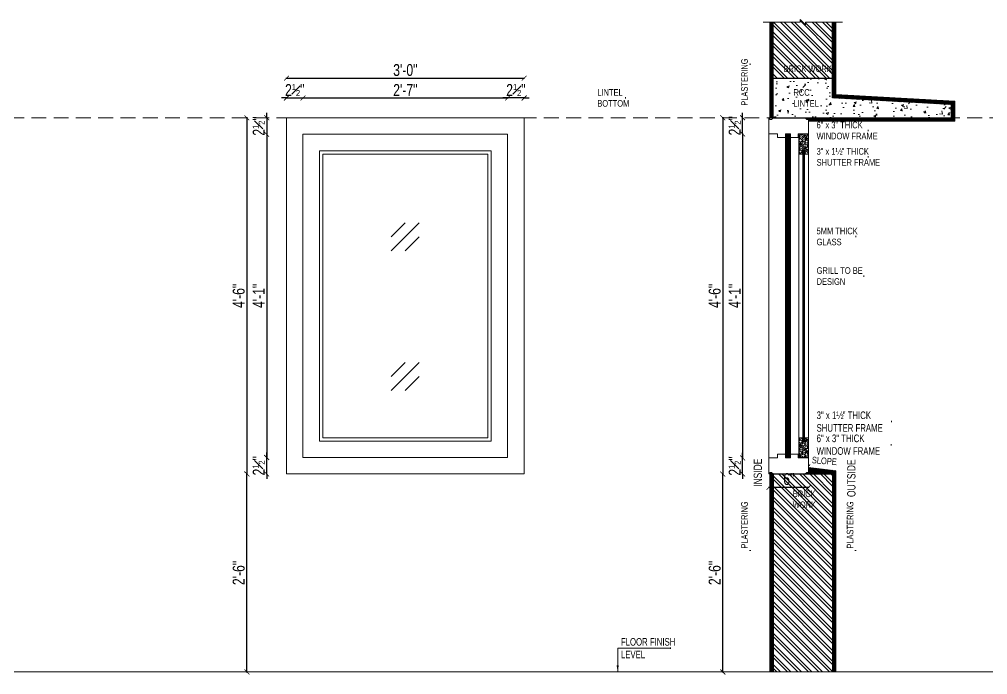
# Model space of a CAD drawing. Header units: inches. Extents: x 3365147 to 3374664, y 1380917 to 1384908.
# Drawn here: x 3372552.5 to 3372699.2, y 1381195.9 to 1381295.2 of the extents above; entities that cross this region are included whole.
import ezdxf

# ---------------------------------------------------------------- set-up
doc = ezdxf.new("R2010")
doc.units = ezdxf.units.IN
doc.header["$LTSCALE"] = 18
doc.header["$MEASUREMENT"] = 0
doc.header["$PDSIZE"] = -1
doc.linetypes.add('CONTINOUS', pattern=[0])
doc.linetypes.add('HIDDEN2', pattern=[0.1875, 0.125, -0.0625])
for name, color, linetype, lineweight in [('CONCRETE-00_BC', 46, 'Continuous', 25), ('CONCRETE-HATCH_BC', 43, 'Continuous', 5), ('DIM-03_BC', 1, 'Continuous', 9), ('FLOOR FINISHED LEVEL_BC', 1, 'Continuous', 20), ('GLASS-00_BC', 140, 'Continuous', 18), ('GLASS-HATCH_BC', 141, 'Continuous', 5), ('GRILL-00_BC', 150, 'CONTINOUS', 18), ('GRILL-HATCH_BC', 252, 'CONTINOUS', 5), ('LINTEL-00_BC', 41, 'HIDDEN2', 13), ('PLASTERING BAND HATCH_BC', 252, 'Continuous', 5), ('PLASTERING BAND-00_BC', 1, 'Continuous', 15), ('TEXT ARROW_BC', 4, 'Continuous', 13), ('TEXT-HEADING_BC', 2, 'Continuous', 25), ('TEXT_BC', 3, 'CONTINOUS', 18), ('WALL-00_BC', 7, 'Continuous', 30), ('WALL-9 inch BRICK HATCH_BC', 22, 'Continuous', 0), ('WALL-ZIGZAG LINE_BC', 3, 'Continuous', 13), ('WINDOWS-00_BC', 30, 'Continuous', 18), ('WINDOWS-SHUTTER_BC', 40, 'Continuous', 9), ('WINDOWS-THIN_BC', 252, 'Continuous', 5)]:
    doc.layers.add(name, color=color, linetype=linetype, lineweight=lineweight)
doc.styles.add('BC-TEXT_GENERAL', font='swisscl.ttf')
doc.styles.add('BC-WALL_DIM', font='swisscl.ttf')
doc.styles.add('BC_ROOM _DIM', font='swisscl.ttf')
doc.dimstyles.new('BC-RD2', dxfattribs={"dimscale": 0.8, "dimtxt": 6, "dimasz": 2.5, "dimexe": 4.5, "dimexo": 0, "dimgap": 1, "dimtad": 1, "dimdec": 4, "dimzin": 3, "dimdsep": 46, "dimlunit": 4, "dimtxsty": 'BC_ROOM _DIM', "dimblk": 'ARCHTICK', "dimcen": 0.0625, "dimdle": 0.25, "dimse1": 1, "dimse2": 1, "dimclrd": 8, "dimclre": 4, "dimclrt": 256, "dimadec": 0, "dimazin": 0, "dimtfac": 0.5, "dimtdec": 4, "dimtix": 1, "dimtofl": 0, "dimtmove": 2, "dimatfit": 2, "dimfxl": 0, "dimfrac": 1, "dimtolj": 1, "dimtzin": 1, "dimarcsym": 0})
doc.dimstyles.new('WALL DIM-02_BC', dxfattribs={"dimtxt": 4, "dimasz": 2, "dimexe": 4.5, "dimexo": 0, "dimgap": 1, "dimtad": 1, "dimdec": 1, "dimzin": 0, "dimdsep": 46, "dimlunit": 4, "dimtxsty": 'BC-WALL_DIM', "dimblk": 'ARCHTICK', "dimcen": 0.0625, "dimdle": 0.25, "dimse1": 1, "dimse2": 1, "dimclrd": 7, "dimclre": 4, "dimclrt": 256, "dimadec": 0, "dimazin": 0, "dimtfac": 0.5, "dimtdec": 1, "dimtix": 1, "dimtofl": 0, "dimtmove": 2, "dimatfit": 2, "dimfxl": 0, "dimfrac": 1, "dimtolj": 1, "dimtzin": 1, "dimlwd": -1, "dimarcsym": 0})
pattern_1 = [(45, (0, 0), (-0.0883883476483, 0.0883883476483), [])]

# ---------------------------------------------------------------- blocks, each defined once
blk = doc.blocks.new('ARCHTICK')
at = {"color": 0, "const_width": 0.15}
blk.add_lwpolyline([(-0.5, -0.5), (0.5, 0.5)], dxfattribs=at)
blk = doc.blocks.new('*D1732')
at = {"layer": 'Defpoints', "color": 0, "transparency": 16777216}
for p in [(3372595.49, 1381283.3), (3372592.99, 1381280.3), (3372595.49, 1381277.8)]:
    blk.add_point(p, dxfattribs=at)
at = {"layer": 'DIM-03_BC', "color": 254, "lineweight": -2, "transparency": 16777216}
for p, q in [((3372592.99, 1381283.3), (3372592.24, 1381283.3)), ((3372592.99, 1381283.3), (3372595.49, 1381283.3)), ((3372595.49, 1381283.3), (3372596.24, 1381283.3))]:
    blk.add_line(p, q, dxfattribs=at)
at = {"layer": 'DIM-03_BC', "color": 254, "lineweight": -2, "transparency": 16777216, "xscale": 0.75, "yscale": 0.75, "zscale": 0.75}
blk.add_blockref('ARCHTICK', (3372592.99, 1381283.3), dxfattribs=at)
at = {"layer": 'DIM-03_BC', "color": 254, "lineweight": -2, "transparency": 16777216, "xscale": 0.75, "yscale": 0.75, "zscale": 0.75, "rotation": 180}
blk.add_blockref('ARCHTICK', (3372595.49, 1381283.3), dxfattribs=at)
at = {"layer": 'DIM-03_BC', "transparency": 16777216, "insert": (3372594.24, 1381284.51), "char_height": 1.8, "attachment_point": 5, "style": 'BC_ROOM _DIM'}
blk.add_mtext('\\A1;2{\\H0.5x;\\S1#2;}"', dxfattribs=at)
blk = doc.blocks.new('_ArchTick')
at = {"color": 0, "linetype": 'ByBlock', "const_width": 0.15}
blk.add_lwpolyline([(-0.5, -0.5), (0.5, 0.5)], dxfattribs=at)
blk = doc.blocks.new('*D1733')
at = {"layer": 'Defpoints', "color": 0, "transparency": 16777216}
for p in [(3372628.99, 1381286.3), (3372592.99, 1381280.3), (3372628.99, 1381280.3)]:
    blk.add_point(p, dxfattribs=at)
at = {"layer": 'DIM-03_BC', "color": 254, "lineweight": -2, "transparency": 16777216}
blk.add_line((3372592.91, 1381286.3), (3372629.06, 1381286.3), dxfattribs=at)
at = {"layer": 'DIM-03_BC', "color": 254, "lineweight": -2, "transparency": 16777216, "xscale": 0.75, "yscale": 0.75, "zscale": 0.75, "rotation": 180}
blk.add_blockref('ARCHTICK', (3372592.99, 1381286.3), dxfattribs=at)
at = {"layer": 'DIM-03_BC', "color": 254, "lineweight": -2, "transparency": 16777216, "xscale": 0.75, "yscale": 0.75, "zscale": 0.75}
blk.add_blockref('ARCHTICK', (3372628.99, 1381286.3), dxfattribs=at)
at = {"layer": 'DIM-03_BC', "transparency": 16777216, "insert": (3372610.99, 1381287.53), "char_height": 1.8, "attachment_point": 5, "style": 'BC_ROOM _DIM'}
blk.add_mtext('\\A1;3\'-0"', dxfattribs=at)
blk = doc.blocks.new('*D1734')
at = {"layer": 'Defpoints', "color": 0, "transparency": 16777216}
for p in [(3372592.99, 1381280.3), (3372589.99, 1381277.8), (3372595.49, 1381277.8)]:
    blk.add_point(p, dxfattribs=at)
at = {"layer": 'DIM-03_BC', "color": 254, "lineweight": -2, "transparency": 16777216}
for p, q in [((3372589.99, 1381280.3), (3372589.99, 1381281.05)), ((3372589.99, 1381280.3), (3372589.99, 1381277.8)), ((3372589.99, 1381277.8), (3372589.99, 1381277.05))]:
    blk.add_line(p, q, dxfattribs=at)
at = {"layer": 'DIM-03_BC', "color": 254, "lineweight": -2, "transparency": 16777216, "xscale": 0.75, "yscale": 0.75, "zscale": 0.75}
for p, rotation in [((3372589.99, 1381280.3), 270), ((3372589.99, 1381277.8), 90)]:
    blk.add_blockref('ARCHTICK', p, dxfattribs=dict(at, rotation=rotation))
at = {"layer": 'DIM-03_BC', "transparency": 16777216, "insert": (3372588.78, 1381279.05), "char_height": 1.8, "attachment_point": 5, "rotation": 90, "style": 'BC_ROOM _DIM'}
blk.add_mtext('\\A1;2{\\H0.5x;\\S1#2;}"', dxfattribs=at)
blk = doc.blocks.new('*D1735')
at = {"layer": 'Defpoints', "color": 0, "transparency": 16777216}
for p in [(3372595.49, 1381277.8), (3372589.99, 1381228.8), (3372595.49, 1381228.8)]:
    blk.add_point(p, dxfattribs=at)
at = {"layer": 'DIM-03_BC', "color": 254, "lineweight": -2, "transparency": 16777216}
blk.add_line((3372589.99, 1381277.88), (3372589.99, 1381228.73), dxfattribs=at)
at = {"layer": 'DIM-03_BC', "color": 254, "lineweight": -2, "transparency": 16777216, "xscale": 0.75, "yscale": 0.75, "zscale": 0.75}
for p, rotation in [((3372589.99, 1381277.8), 90), ((3372589.99, 1381228.8), 270)]:
    blk.add_blockref('ARCHTICK', p, dxfattribs=dict(at, rotation=rotation))
at = {"layer": 'DIM-03_BC', "transparency": 16777216, "insert": (3372588.79, 1381253.3), "char_height": 1.8, "attachment_point": 5, "rotation": 90, "style": 'BC_ROOM _DIM'}
blk.add_mtext('\\A1;4\'-1"', dxfattribs=at)
blk = doc.blocks.new('*D1736')
at = {"layer": 'Defpoints', "color": 0, "transparency": 16777216}
for p in [(3372592.99, 1381280.3), (3372586.99, 1381226.3), (3372592.99, 1381226.3)]:
    blk.add_point(p, dxfattribs=at)
at = {"layer": 'DIM-03_BC', "color": 254, "lineweight": -2, "transparency": 16777216}
blk.add_line((3372586.99, 1381280.38), (3372586.99, 1381226.23), dxfattribs=at)
at = {"layer": 'DIM-03_BC', "color": 254, "lineweight": -2, "transparency": 16777216, "xscale": 0.75, "yscale": 0.75, "zscale": 0.75}
for p, rotation in [((3372586.99, 1381280.3), 90), ((3372586.99, 1381226.3), 270)]:
    blk.add_blockref('ARCHTICK', p, dxfattribs=dict(at, rotation=rotation))
at = {"layer": 'DIM-03_BC', "transparency": 16777216, "insert": (3372585.76, 1381253.3), "char_height": 1.8, "attachment_point": 5, "rotation": 90, "style": 'BC_ROOM _DIM'}
blk.add_mtext('\\A1;4\'-6"', dxfattribs=at)
blk = doc.blocks.new('*D1737')
at = {"layer": 'Defpoints', "color": 0, "transparency": 16777216}
for p in [(3372589.99, 1381228.8), (3372595.49, 1381228.8), (3372592.99, 1381226.3)]:
    blk.add_point(p, dxfattribs=at)
at = {"layer": 'DIM-03_BC', "color": 254, "lineweight": -2, "transparency": 16777216}
for p, q in [((3372589.99, 1381228.8), (3372589.99, 1381229.55)), ((3372589.99, 1381226.3), (3372589.99, 1381228.8)), ((3372589.99, 1381226.3), (3372589.99, 1381225.55))]:
    blk.add_line(p, q, dxfattribs=at)
at = {"layer": 'DIM-03_BC', "color": 254, "lineweight": -2, "transparency": 16777216, "xscale": 0.75, "yscale": 0.75, "zscale": 0.75}
for p, rotation in [((3372589.99, 1381228.8), 270), ((3372589.99, 1381226.3), 90)]:
    blk.add_blockref('ARCHTICK', p, dxfattribs=dict(at, rotation=rotation))
at = {"layer": 'DIM-03_BC', "transparency": 16777216, "insert": (3372588.78, 1381227.55), "char_height": 1.8, "attachment_point": 5, "rotation": 90, "style": 'BC_ROOM _DIM'}
blk.add_mtext('\\A1;2{\\H0.5x;\\S1#2;}"', dxfattribs=at)
blk = doc.blocks.new('*D1738')
at = {"layer": 'Defpoints', "color": 0, "transparency": 16777216}
for p in [(3372586.99, 1381226.3), (3372592.99, 1381226.3), (3372592.99, 1381196.3)]:
    blk.add_point(p, dxfattribs=at)
at = {"layer": 'DIM-03_BC', "color": 254, "lineweight": -2, "transparency": 16777216}
blk.add_line((3372586.99, 1381196.23), (3372586.99, 1381226.38), dxfattribs=at)
at = {"layer": 'DIM-03_BC', "color": 254, "lineweight": -2, "transparency": 16777216, "xscale": 0.75, "yscale": 0.75, "zscale": 0.75}
for p, rotation in [((3372586.99, 1381226.3), 90), ((3372586.99, 1381196.3), 270)]:
    blk.add_blockref('ARCHTICK', p, dxfattribs=dict(at, rotation=rotation))
at = {"layer": 'DIM-03_BC', "transparency": 16777216, "insert": (3372585.76, 1381211.3), "char_height": 1.8, "attachment_point": 5, "rotation": 90, "style": 'BC_ROOM _DIM'}
blk.add_mtext('\\A1;2\'-6"', dxfattribs=at)
blk = doc.blocks.new('*D1739')
at = {"layer": 'Defpoints', "color": 0, "transparency": 16777216}
for p in [(3372626.49, 1381283.3), (3372628.99, 1381280.3), (3372626.49, 1381277.8)]:
    blk.add_point(p, dxfattribs=at)
at = {"layer": 'DIM-03_BC', "color": 254, "lineweight": -2, "transparency": 16777216}
for p, q in [((3372626.49, 1381283.3), (3372625.74, 1381283.3)), ((3372628.99, 1381283.3), (3372626.49, 1381283.3)), ((3372628.99, 1381283.3), (3372629.74, 1381283.3))]:
    blk.add_line(p, q, dxfattribs=at)
at = {"layer": 'DIM-03_BC', "color": 254, "lineweight": -2, "transparency": 16777216, "xscale": 0.75, "yscale": 0.75, "zscale": 0.75}
blk.add_blockref('ARCHTICK', (3372626.49, 1381283.3), dxfattribs=at)
at = {"layer": 'DIM-03_BC', "color": 254, "lineweight": -2, "transparency": 16777216, "xscale": 0.75, "yscale": 0.75, "zscale": 0.75, "rotation": 180}
blk.add_blockref('ARCHTICK', (3372628.99, 1381283.3), dxfattribs=at)
at = {"layer": 'DIM-03_BC', "transparency": 16777216, "insert": (3372627.74, 1381284.51), "char_height": 1.8, "attachment_point": 5, "style": 'BC_ROOM _DIM'}
blk.add_mtext('\\A1;2{\\H0.5x;\\S1#2;}"', dxfattribs=at)
blk = doc.blocks.new('*D1741')
at = {"layer": 'Defpoints', "color": 0, "transparency": 16777216}
for p in [(3372666.08, 1381226.3), (3372672.08, 1381226.55), (3372672.08, 1381224.3)]:
    blk.add_point(p, dxfattribs=at)
at = {"layer": 'DIM-03_BC', "color": 254, "lineweight": -2, "transparency": 16777216}
blk.add_line((3372666, 1381224.3), (3372672.15, 1381224.3), dxfattribs=at)
at = {"layer": 'DIM-03_BC', "color": 254, "lineweight": -2, "transparency": 16777216, "xscale": 0.75, "yscale": 0.75, "zscale": 0.75, "rotation": 180}
blk.add_blockref('ARCHTICK', (3372666.08, 1381224.3), dxfattribs=at)
at = {"layer": 'DIM-03_BC', "color": 254, "lineweight": -2, "transparency": 16777216, "xscale": 0.75, "yscale": 0.75, "zscale": 0.75}
blk.add_blockref('ARCHTICK', (3372672.08, 1381224.3), dxfattribs=at)
at = {"layer": 'DIM-03_BC', "transparency": 16777216, "insert": (3372669.08, 1381225.53), "char_height": 1.8, "attachment_point": 5, "style": 'BC_ROOM _DIM'}
blk.add_mtext('\\A1;6"', dxfattribs=at)
blk = doc.blocks.new('*D1742')
at = {"layer": 'Defpoints', "color": 0, "transparency": 16777216}
for p in [(3372666.08, 1381280.3), (3372659.08, 1381226.3), (3372666.08, 1381226.3)]:
    blk.add_point(p, dxfattribs=at)
at = {"layer": 'DIM-03_BC', "color": 254, "lineweight": -2, "transparency": 16777216}
blk.add_line((3372659.08, 1381280.38), (3372659.08, 1381226.23), dxfattribs=at)
at = {"layer": 'DIM-03_BC', "color": 254, "lineweight": -2, "transparency": 16777216, "xscale": 0.75, "yscale": 0.75, "zscale": 0.75}
for p, rotation in [((3372659.08, 1381280.3), 90), ((3372659.08, 1381226.3), 270)]:
    blk.add_blockref('ARCHTICK', p, dxfattribs=dict(at, rotation=rotation))
at = {"layer": 'DIM-03_BC', "transparency": 16777216, "insert": (3372657.86, 1381253.3), "char_height": 1.8, "attachment_point": 5, "rotation": 90, "style": 'BC_ROOM _DIM'}
blk.add_mtext('\\A1;4\'-6"', dxfattribs=at)
blk = doc.blocks.new('*D1743')
at = {"layer": 'Defpoints', "color": 0, "transparency": 16777216}
for p in [(3372666.08, 1381277.87), (3372662.08, 1381228.74), (3372666.08, 1381228.74)]:
    blk.add_point(p, dxfattribs=at)
at = {"layer": 'DIM-03_BC', "color": 254, "lineweight": -2, "transparency": 16777216}
blk.add_line((3372662.08, 1381277.94), (3372662.08, 1381228.67), dxfattribs=at)
at = {"layer": 'DIM-03_BC', "color": 254, "lineweight": -2, "transparency": 16777216, "xscale": 0.75, "yscale": 0.75, "zscale": 0.75}
for p, rotation in [((3372662.08, 1381277.87), 90), ((3372662.08, 1381228.74), 270)]:
    blk.add_blockref('ARCHTICK', p, dxfattribs=dict(at, rotation=rotation))
at = {"layer": 'DIM-03_BC', "transparency": 16777216, "insert": (3372660.88, 1381253.3), "char_height": 1.8, "attachment_point": 5, "rotation": 90, "style": 'BC_ROOM _DIM'}
blk.add_mtext('\\A1;4\'-1"', dxfattribs=at)
blk = doc.blocks.new('*D1744')
at = {"layer": 'Defpoints', "color": 0, "transparency": 16777216}
for p in [(3372662.08, 1381280.3), (3372666.08, 1381280.3), (3372666.08, 1381277.87)]:
    blk.add_point(p, dxfattribs=at)
at = {"layer": 'DIM-03_BC', "color": 254, "lineweight": -2, "transparency": 16777216}
for p, q in [((3372662.08, 1381280.3), (3372662.08, 1381281.05)), ((3372662.08, 1381277.87), (3372662.08, 1381280.3)), ((3372662.08, 1381277.87), (3372662.08, 1381277.12))]:
    blk.add_line(p, q, dxfattribs=at)
at = {"layer": 'DIM-03_BC', "color": 254, "lineweight": -2, "transparency": 16777216, "xscale": 0.75, "yscale": 0.75, "zscale": 0.75}
for p, rotation in [((3372662.08, 1381280.3), 270), ((3372662.08, 1381277.87), 90)]:
    blk.add_blockref('ARCHTICK', p, dxfattribs=dict(at, rotation=rotation))
at = {"layer": 'DIM-03_BC', "transparency": 16777216, "insert": (3372660.88, 1381279.09), "char_height": 1.8, "attachment_point": 5, "rotation": 90, "style": 'BC_ROOM _DIM'}
blk.add_mtext('\\A1;2{\\H0.5x;\\S1#2;}"', dxfattribs=at)
blk = doc.blocks.new('*D1745')
at = {"layer": 'Defpoints', "color": 0, "transparency": 16777216}
for p in [(3372662.08, 1381228.74), (3372666.08, 1381228.74), (3372666.08, 1381226.3)]:
    blk.add_point(p, dxfattribs=at)
at = {"layer": 'DIM-03_BC', "color": 254, "lineweight": -2, "transparency": 16777216}
for p, q in [((3372662.08, 1381228.74), (3372662.08, 1381229.49)), ((3372662.08, 1381226.3), (3372662.08, 1381228.74)), ((3372662.08, 1381226.3), (3372662.08, 1381225.55))]:
    blk.add_line(p, q, dxfattribs=at)
at = {"layer": 'DIM-03_BC', "color": 254, "lineweight": -2, "transparency": 16777216, "xscale": 0.75, "yscale": 0.75, "zscale": 0.75}
for p, rotation in [((3372662.08, 1381228.74), 270), ((3372662.08, 1381226.3), 90)]:
    blk.add_blockref('ARCHTICK', p, dxfattribs=dict(at, rotation=rotation))
at = {"layer": 'DIM-03_BC', "transparency": 16777216, "insert": (3372660.88, 1381227.52), "char_height": 1.8, "attachment_point": 5, "rotation": 90, "style": 'BC_ROOM _DIM'}
blk.add_mtext('\\A1;2{\\H0.5x;\\S1#2;}"', dxfattribs=at)
blk = doc.blocks.new('*D1746')
at = {"layer": 'Defpoints', "color": 0, "transparency": 16777216}
for p in [(3372659.08, 1381226.3), (3372666.08, 1381226.3), (3372666.08, 1381196.3)]:
    blk.add_point(p, dxfattribs=at)
at = {"layer": 'DIM-03_BC', "color": 254, "lineweight": -2, "transparency": 16777216}
blk.add_line((3372659.08, 1381196.23), (3372659.08, 1381226.38), dxfattribs=at)
at = {"layer": 'DIM-03_BC', "color": 254, "lineweight": -2, "transparency": 16777216, "xscale": 0.75, "yscale": 0.75, "zscale": 0.75}
for p, rotation in [((3372659.08, 1381226.3), 90), ((3372659.08, 1381196.3), 270)]:
    blk.add_blockref('ARCHTICK', p, dxfattribs=dict(at, rotation=rotation))
at = {"layer": 'DIM-03_BC', "transparency": 16777216, "insert": (3372657.86, 1381211.3), "char_height": 1.8, "attachment_point": 5, "rotation": 90, "style": 'BC_ROOM _DIM'}
blk.add_mtext('\\A1;2\'-6"', dxfattribs=at)
blk = doc.blocks.new('*D1747')
at = {"layer": 'Defpoints', "color": 0, "transparency": 16777216}
for p in [(3372626.49, 1381283.3), (3372595.49, 1381277.8), (3372626.49, 1381277.8)]:
    blk.add_point(p, dxfattribs=at)
at = {"layer": 'DIM-03_BC', "color": 254, "lineweight": -2, "transparency": 16777216}
blk.add_line((3372595.41, 1381283.3), (3372626.56, 1381283.3), dxfattribs=at)
at = {"layer": 'DIM-03_BC', "color": 254, "lineweight": -2, "transparency": 16777216, "xscale": 0.75, "yscale": 0.75, "zscale": 0.75, "rotation": 180}
blk.add_blockref('ARCHTICK', (3372595.49, 1381283.3), dxfattribs=at)
at = {"layer": 'DIM-03_BC', "color": 254, "lineweight": -2, "transparency": 16777216, "xscale": 0.75, "yscale": 0.75, "zscale": 0.75}
blk.add_blockref('ARCHTICK', (3372626.49, 1381283.3), dxfattribs=at)
at = {"layer": 'DIM-03_BC', "transparency": 16777216, "insert": (3372610.99, 1381284.51), "char_height": 1.8, "attachment_point": 5, "style": 'BC_ROOM _DIM'}
blk.add_mtext('\\A1;2\'-7"', dxfattribs=at)

msp = doc.modelspace()

# ---------------------------------------------------------------- hatches: boundary and pattern name
at = {"layer": 'CONCRETE-HATCH_BC', "transparency": 33554687}
h = msp.add_hatch(dxfattribs=at)
h.set_pattern_fill('AR-CONC', color=256, scale=0.5)
h.set_pattern_definition([(50, (0, 0), (3.586300913, -0.313760675), [0.375, -4.125]), (355, (0, 0), (-0.693756668, 3.7609606685), [0.3, -3.3]), (100.45144446, (0.299, -0.026), (2.8925442336, 3.447199955), [0.31870096, -3.50571056]), (46.1842, (0, 1), (5.3362066534, -0.827596404), [0.5625, -6.1875]), (96.63563549, (0.4447, 0.931), (4.673309728, 4.870593004), [0.47805171, -5.2585688]), (351.18416399, (0, 1), (4.673309725, 4.870593001), [0.45, -4.950000005]), (21, (0.5, 0.75), (2.9845352606, -2.0130944533), [0.375, -4.125]), (326, (0.5, 0.75), (1.2165766596, 3.6257502252), [0.3, -3.3]), (71.45144474, (0.7487, 0.5822), (4.2011118836, 1.612655764), [0.31870095, -3.50571056]), (37.5, (0, 0), (0.0607992766, 1.66446926916), [0, -3.26, 0, -3.35, 0, -3.3125]), (7.5, (0, 0), (1.3153476872, 1.9720585594), [0, -1.91, 0, -3.185, 0, -1.2625]), (327.5, (-1.115, 0), (2.66911218086, -0.11277435867), [0, -1.25, 0, -3.9, 0, -5.175]), (317.5, (-1.615, 0), (2.9159308467, 0.5005249117), [0, -1.625, 0, -2.59, 0, -3.675])])
h.paths.add_polyline_path([(3372693.70378, 1381282.30423), (3372675.70378, 1381283.30423), (3372675.70378, 1381286.30423), (3372666.70378, 1381286.30423), (3372666.70378, 1381280.30423), (3372675.70378, 1381280.30423), (3372693.70378, 1381280.30423)])
at = {"layer": 'GLASS-HATCH_BC', "transparency": 33554687}
h = msp.add_hatch(dxfattribs=at)
h.set_pattern_fill('ANSI31', color=256, scale=0.75, angle=-90)
h.set_pattern_definition([(315, (3476773.47126, 1139837.60391), (0.066291260736, 0.066291260736), [])])
h.paths.add_polyline_path([(3372671.20378, 1381231.30423), (3372671.45378, 1381231.30423), (3372671.45378, 1381275.30423), (3372671.20378, 1381275.30423)])
at = {"layer": 'GRILL-HATCH_BC', "transparency": 33554687}
h = msp.add_hatch(dxfattribs=at)
h.set_pattern_fill('ANSI31', color=256, angle=-90)
h.set_pattern_definition([(315, (3476773.03376, 1139829.10391), (0.08838834765, 0.08838834765), [])])
h.paths.add_polyline_path([(3372668.57878, 1381228.74173), (3372669.32878, 1381228.74173), (3372669.32878, 1381277.86673), (3372668.57878, 1381277.86673)])
at = {"layer": 'PLASTERING BAND HATCH_BC', "transparency": 33554687}
h = msp.add_hatch(dxfattribs=at)
h.set_pattern_fill('ANSI31', color=256)
h.set_pattern_definition(pattern_1)
h.paths.add_polyline_path([(3372666.70378, 1381286.30423), (3372666.70378, 1381294.79828), (3372666.20378, 1381294.79828), (3372666.20378, 1381280.30423), (3372666.70378, 1381280.30423)])
h = msp.add_hatch(dxfattribs=at)
h.set_pattern_fill('ANSI31', color=256)
h.set_pattern_definition(pattern_1)
h.paths.add_polyline_path([(3372676.20378, 1381283.80423), (3372676.20378, 1381294.79828), (3372675.70378, 1381294.79828), (3372675.70378, 1381286.30423), (3372675.70378, 1381283.30423), (3372693.70378, 1381282.30423), (3372693.70378, 1381280.30423), (3372694.20378, 1381280.30423), (3372694.20378, 1381282.80423)])
h.paths.add_polyline_path([(3372694.20378, 1381280.30423), (3372671.57878, 1381280.30423), (3372671.82878, 1381280.05423), (3372672.07878, 1381280.05423), (3372672.07878, 1381279.80423), (3372694.20378, 1381279.80423)])
h = msp.add_hatch(dxfattribs=at)
h.set_pattern_fill('ANSI31', color=256, angle=-90)
h.set_pattern_definition([(315, (3375868.89239, 1380089.75727), (0.0883883476, 0.0883883476), [])])
h.paths.add_polyline_path([(3372666.70378, 1381226.30423), (3372666.45378, 1381226.54423), (3372666.20378, 1381226.54423), (3372666.20378, 1381196.30423), (3372666.70378, 1381196.30423)])
h = msp.add_hatch(dxfattribs=at)
h.set_pattern_fill('ANSI31', color=256)
h.set_pattern_definition([(45, (3375868.89239, 1380089.75727), (-0.0883883476, 0.0883883476), [])])
h.paths.add_polyline_path([(3372675.70378, 1381196.30423), (3372676.20378, 1381196.30423), (3372676.20378, 1381226.80423), (3372672.07878, 1381227.30423), (3372672.07878, 1381226.55423), (3372671.82878, 1381226.55423), (3372671.57878, 1381226.30423), (3372675.70378, 1381226.30423)])
at = {"layer": 'WALL-9 inch BRICK HATCH_BC', "transparency": 33554687}
h = msp.add_hatch(dxfattribs=at)
h.set_pattern_fill('ANSI32', color=256, scale=3, angle=-90)
h.set_pattern_definition([(315, (3369816.1242, 1380481.3879), (0.79549513, 0.79549513), []), (315, (3369816.1242, 1380480.8576), (0.79549513, 0.79549513), [])])
h.paths.add_polyline_path([(3372666.70378, 1381286.30423), (3372675.70378, 1381286.30423), (3372675.70378, 1381294.79828), (3372671.62565, 1381294.79828), (3372671.62565, 1381294.3764), (3372670.7819, 1381295.22015), (3372670.7819, 1381294.79828), (3372666.70378, 1381294.79828)])
h = msp.add_hatch(dxfattribs=at)
h.set_pattern_fill('ANSI32', color=256, scale=3, angle=-90)
h.set_pattern_definition([(315, (3366613.9356, 1381641.9349), (0.79549513, 0.79549513), []), (315, (3366613.9356, 1381641.4045), (0.79549513, 0.79549513), [])])
h.paths.add_polyline_path([(3372666.70378, 1381196.30423), (3372675.70378, 1381196.30423), (3372675.70378, 1381226.30423), (3372666.70378, 1381226.30423)])
at = {"layer": 'WINDOWS-THIN_BC', "transparency": 33554687}
h = msp.add_hatch(dxfattribs=at)
h.set_pattern_fill('GOST_WOOD', color=256, scale=0.1, angle=-45)
h.set_pattern_definition([(45, (3476773.53376, 1139850.96943), (0.4242640687, -0.4242640687), [1, -0.2]), (45, (3476773.53376, 1139850.6866), (0.4242640687, -0.4242640687), [0.6, -0.15, 0.3, -0.15]), (45, (3476773.46305, 1139850.33304), (0.4242640687, -0.4242640687), [1, -0.2])])
h.paths.add_polyline_path([(3372670.57878, 1381277.80423), (3372670.57878, 1381274.80423), (3372671.14128, 1381274.80423), (3372671.14128, 1381275.36673), (3372671.51628, 1381275.36673), (3372671.51628, 1381274.80423), (3372672.07878, 1381274.80423), (3372672.07878, 1381277.80423)])
h = msp.add_hatch(dxfattribs=at)
h.set_pattern_fill('GOST_WOOD', color=256, scale=0.1, angle=-45)
h.set_pattern_definition([(45, (3476773.53376, 1139803.6039), (0.4242640687, -0.4242640687), [1, -0.2]), (45, (3476773.53376, 1139803.32107), (0.4242640687, -0.4242640687), [0.6, -0.15, 0.3, -0.15]), (45, (3476773.46305, 1139802.9675), (0.4242640687, -0.4242640687), [1, -0.2])])
h.paths.add_polyline_path([(3372670.57878, 1381228.80423), (3372670.57878, 1381231.80423), (3372671.14128, 1381231.80423), (3372671.14128, 1381231.24173), (3372671.51628, 1381231.24173), (3372671.51628, 1381231.80423), (3372672.07878, 1381231.80423), (3372672.07878, 1381228.80423)])

# ---------------------------------------------------------------- linework, layer by layer
at = {"layer": 'CONCRETE-00_BC', "transparency": 33554687}
for p, q in [((3372666.70378, 1381280.30423), (3372666.70378, 1381286.30423)), ((3372666.70378, 1381286.30423), (3372675.70378, 1381286.30423)), ((3372675.70378, 1381283.30423), (3372675.70378, 1381286.30423)), ((3372666.70378, 1381280.30423), (3372675.70378, 1381280.30423))]:
    msp.add_line(p, q, dxfattribs=at)
at = {"layer": 'CONCRETE-00_BC'}
for p, q in [((3372693.70378, 1381282.30423), (3372675.70378, 1381283.30423)), ((3372693.70378, 1381280.30423), (3372693.70378, 1381282.30423)), ((3372675.70378, 1381280.30423), (3372693.70378, 1381280.30423))]:
    msp.add_line(p, q, dxfattribs=at)
at = {"layer": 'FLOOR FINISHED LEVEL_BC', "transparency": 33554687}
msp.add_line((3372405.85388, 1381196.30423), (3373535.04431, 1381196.30423), dxfattribs=at)
at = {"layer": 'GLASS-00_BC', "transparency": 33554687}
for p, q in [((3372608.86472, 1381260.13818), (3372613.10736, 1381264.38082)), ((3372608.86472, 1381262.2595), (3372610.98604, 1381264.38082)), ((3372610.98604, 1381260.13818), (3372613.10736, 1381262.2595)), ((3372608.86472, 1381238.97868), (3372613.10736, 1381243.22132)), ((3372608.86472, 1381241.1), (3372610.98604, 1381243.22132)), ((3372610.98604, 1381238.97868), (3372613.10736, 1381241.1))]:
    msp.add_line(p, q, dxfattribs=at)
msp.add_lwpolyline([(3372671.20378, 1381275.30423), (3372671.20378, 1381231.30423), (3372671.45378, 1381231.30423), (3372671.45378, 1381275.30423)], close=True, dxfattribs=at)
at = {"layer": 'GRILL-00_BC', "transparency": 33554687}
for p, q in [((3372668.57878, 1381228.74173), (3372668.57878, 1381277.86673)), ((3372668.57878, 1381277.86673), (3372669.32878, 1381277.86673)), ((3372669.32878, 1381228.74173), (3372669.32878, 1381277.86673)), ((3372668.57878, 1381228.74173), (3372669.32878, 1381228.74173))]:
    msp.add_line(p, q, dxfattribs=at)
at = {"layer": 'LINTEL-00_BC', "transparency": 33554687}
msp.add_line((3372405.85388, 1381280.30423), (3373535.04431, 1381280.30423), dxfattribs=at)
at = {"layer": 'PLASTERING BAND-00_BC', "transparency": 33554687}
for p, q in [((3372666.20378, 1381280.30423), (3372666.20378, 1381294.79828)), ((3372676.20378, 1381283.80423), (3372676.20378, 1381294.79828)), ((3372676.20378, 1381283.80423), (3372694.20378, 1381282.80423)), ((3372694.20378, 1381279.80423), (3372694.20378, 1381282.80423)), ((3372672.07878, 1381279.80423), (3372694.20378, 1381279.80423)), ((3372666.20378, 1381226.30423), (3372666.20378, 1381196.30423)), ((3372672.07878, 1381227.30423), (3372676.20378, 1381226.80423)), ((3372676.20378, 1381226.80423), (3372676.20378, 1381196.30423))]:
    msp.add_line(p, q, dxfattribs=at)
at = {"layer": 'TEXT ARROW_BC', "transparency": 33554687}
for p, q in [((3372663.10378, 1381288.43906), (3372663.30378, 1381288.43906)), ((3372644.35629, 1381283.40423), (3372644.35629, 1381283.20423)), ((3372681.10609, 1381278.46673), (3372681.10609, 1381278.26673)), ((3372681.10609, 1381274.46673), (3372681.10609, 1381274.26673)), ((3372679.20757, 1381262.40423), (3372679.20757, 1381262.20423)), ((3372680.42882, 1381256.40423), (3372680.42882, 1381256.20423)), ((3372684.65993, 1381234.14173), (3372684.65993, 1381234.34173)), ((3372684.58217, 1381230.64173), (3372684.58217, 1381230.84173)), ((3372672.24646, 1381227.72769), (3372672.23019, 1381227.52835)), ((3372663.10378, 1381214.71582), (3372663.30378, 1381214.71582)), ((3372679.30378, 1381214.71582), (3372679.10378, 1381214.71582)), ((3372651.1654, 1381199.80196), (3372651.1654, 1381200.00196))]:
    msp.add_line(p, q, dxfattribs=at)
for points in [[(3372666.20378, 1381281.85184, 0, 0.2, 0), (3372665.50378, 1381281.85184, 0, 0, 0), (3372663.20378, 1381281.85184, 0, 0, 0), (3372663.20378, 1381288.43906, 0, 0, 0)], [(3372639.80418, 1381280.30423, 0, 0.2, 0), (3372639.80418, 1381281.00423, 0, 0, 0), (3372639.80418, 1381283.30423, 0, 0, 0), (3372644.35629, 1381283.30423, 0, 0, 0)], [(3372672.07878, 1381278.36673, 0, 0.2, 0), (3372672.77878, 1381278.36673, 0, 0, 0), (3372681.10609, 1381278.36673, 0, 0, 0)], [(3372672.07878, 1381276.46723, 0, 0.2, 0), (3372672.42878, 1381275.86101, 0, 0, 0), (3372673.2915, 1381274.36673, 0, 0, 0), (3372681.10609, 1381274.36673, 0, 0, 0)], [(3372671.51628, 1381262.30423, 0, 0.2, 0), (3372672.21628, 1381262.30423, 0, 0, 0), (3372679.20757, 1381262.30423, 0, 0, 0)], [(3372668.30914, 1381256.30423, 0, 0.2, 0), (3372669.00914, 1381256.30423, 0, 0, 0), (3372680.42882, 1381256.30423, 0, 0, 0)], [(3372672.07878, 1381230.9098, 0, 0.2, 0), (3372672.31819, 1381231.56758, 0, 0, 0), (3372673.2915, 1381234.24173, 0, 0, 0), (3372684.65993, 1381234.24173, 0, 0, 0)], [(3372672.07878, 1381228.14104, 0, 0.2, 0), (3372672.37461, 1381228.77545, 0, 0, 0), (3372673.2915, 1381230.74173, 0, 0, 0), (3372684.58217, 1381230.74173, 0, 0, 0)], [(3372676.60843, 1381227.27128, 0, 0.2, 0), (3372675.91075, 1381227.32823, 0, 0, 0), (3372672.23833, 1381227.62802, 0, 0, 0)], [(3372666.20378, 1381221.30303, 0, 0.2, 0), (3372665.50378, 1381221.30303, 0, 0, 0), (3372663.20378, 1381221.30303, 0, 0, 0), (3372663.20378, 1381214.71582, 0, 0, 0)], [(3372676.20378, 1381221.30303, 0, 0.2, 0), (3372676.90378, 1381221.30303, 0, 0, 0), (3372679.20378, 1381221.30303, 0, 0, 0), (3372679.20378, 1381214.71582, 0, 0, 0)]]:
    msp.add_lwpolyline(points, format="xyseb", dxfattribs=at)
at = {"layer": 'WALL-00_BC', "transparency": 33554687}
for p, q in [((3372666.70378, 1381286.30423), (3372666.70378, 1381294.79828)), ((3372675.70378, 1381286.30423), (3372675.70378, 1381294.79828)), ((3372666.70378, 1381226.30423), (3372675.70378, 1381226.30423)), ((3372666.70378, 1381226.30423), (3372666.70378, 1381196.30423)), ((3372675.70378, 1381226.30423), (3372675.70378, 1381196.30423))]:
    msp.add_line(p, q, dxfattribs=at)
at = {"layer": 'WALL-ZIGZAG LINE_BC', "transparency": 33554687}
msp.add_lwpolyline([(3372677.20378, 1381294.79828), (3372671.62565, 1381294.79828), (3372671.62565, 1381294.3764), (3372670.7819, 1381295.22015), (3372670.7819, 1381294.79828), (3372665.20378, 1381294.79828)], dxfattribs=at)
at = {"layer": 'WINDOWS-00_BC', "transparency": 33554687}
for points in [[(3372592.98604, 1381280.30423), (3372628.98604, 1381280.30423), (3372628.98604, 1381226.30423), (3372592.98604, 1381226.30423)], [(3372595.48604, 1381277.80423), (3372626.48604, 1381277.80423), (3372626.48604, 1381228.80423), (3372595.48604, 1381228.80423)]]:
    msp.add_lwpolyline(points, close=True, dxfattribs=at)
for points in [[(3372669.32878, 1381277.30423), (3372670.51628, 1381277.30423), (3372670.51628, 1381277.86673), (3372672.07878, 1381277.86673), (3372672.07878, 1381280.05423), (3372671.82878, 1381280.05423), (3372671.57878, 1381280.30423), (3372666.70378, 1381280.30423), (3372666.45378, 1381280.06423), (3372666.20378, 1381280.06423), (3372666.20378, 1381280.30423), (3372666.07878, 1381280.30423), (3372666.07878, 1381280.30423), (3372666.07878, 1381280.30423), (3372666.07878, 1381277.86673), (3372667.39128, 1381277.86673), (3372667.39128, 1381277.30423), (3372668.57878, 1381277.30423)], [(3372669.32878, 1381229.30423), (3372670.51628, 1381229.30423), (3372670.51628, 1381228.74173), (3372672.07878, 1381228.74173), (3372672.07878, 1381226.55423), (3372671.82878, 1381226.55423), (3372671.57878, 1381226.30423), (3372666.70378, 1381226.30423), (3372666.45378, 1381226.54423), (3372666.20378, 1381226.54423), (3372666.20378, 1381226.30423), (3372666.07878, 1381226.30423), (3372666.07878, 1381226.30423), (3372666.07878, 1381226.30423), (3372666.07878, 1381228.74173), (3372667.39128, 1381228.74173), (3372667.39128, 1381229.30423), (3372668.57878, 1381229.30423)]]:
    msp.add_lwpolyline(points, dxfattribs=at)
at = {"layer": 'WINDOWS-SHUTTER_BC', "transparency": 33554687}
for p, q in [((3372672.07878, 1381277.80423), (3372670.57878, 1381277.80423)), ((3372670.57878, 1381277.80423), (3372670.57878, 1381274.80423)), ((3372672.07878, 1381274.80423), (3372672.07878, 1381277.80423)), ((3372670.57878, 1381274.80423), (3372671.14128, 1381274.80423)), ((3372671.14128, 1381274.80423), (3372671.14128, 1381275.36673)), ((3372671.14128, 1381275.36673), (3372671.51628, 1381275.36673)), ((3372670.57878, 1381228.80423), (3372670.57878, 1381231.80423)), ((3372670.57878, 1381231.80423), (3372671.14128, 1381231.80423)), ((3372671.14128, 1381231.80423), (3372671.14128, 1381231.24173)), ((3372671.14128, 1381231.24173), (3372671.51628, 1381231.24173)), ((3372672.07878, 1381231.80423), (3372672.07878, 1381228.80423)), ((3372672.07878, 1381228.80423), (3372670.57878, 1381228.80423))]:
    msp.add_line(p, q, dxfattribs=at)
for points in [[(3372623.98604, 1381231.30423), (3372597.98604, 1381231.30423), (3372597.98604, 1381275.30423), (3372623.98604, 1381275.30423), (3372623.98604, 1381231.30423)], [(3372623.48604, 1381231.80423), (3372598.48604, 1381231.80423), (3372598.48604, 1381274.80423), (3372623.48604, 1381274.80423), (3372623.48604, 1381231.80423)], [(3372672.07878, 1381274.80423), (3372671.51628, 1381274.80423), (3372671.51628, 1381275.36673)], [(3372672.07878, 1381231.80423), (3372671.51628, 1381231.80423), (3372671.51628, 1381231.24173)]]:
    msp.add_lwpolyline(points, dxfattribs=at)
at = {"layer": 'WINDOWS-THIN_BC', "transparency": 33554687}
for p, q in [((3372666.07878, 1381228.74173), (3372666.07878, 1381277.86673)), ((3372670.57878, 1381231.80423), (3372670.57878, 1381274.80423)), ((3372672.07878, 1381231.80423), (3372672.07878, 1381274.80423))]:
    msp.add_line(p, q, dxfattribs=at)

# ---------------------------------------------------------------- texts
at = {"layer": 'TEXT-HEADING_BC', "transparency": 33554687, "char_height": 1.25, "attachment_point": 2, "rotation": 90, "style": 'BC-TEXT_GENERAL'}
for s, insert in [('INSIDE', (3372663.75185, 1381226.49278)), ('OUTSIDE', (3372677.92532, 1381225.66258))]:
    msp.add_mtext(s, dxfattribs=dict(at, insert=insert))
at = {"layer": 'TEXT_BC', "transparency": 33554687, "char_height": 1, "attachment_point": 4, "style": 'BC-TEXT_GENERAL'}
for s, insert, rotation in [('\\A1;PLASTERING\\P ', (3372663.20378, 1381282.12358), 90), ('\\A1;SLOPE\\P ', (3372672.51161, 1381227.60571), 355.3331416), ('\\A1;PLASTERING\\P ', (3372663.20378, 1381214.99001), 90), ('\\A1;PLASTERING\\P ', (3372679.20378, 1381214.99001), 90)]:
    msp.add_mtext(s, dxfattribs=dict(at, insert=insert, rotation=rotation))
at = {"layer": 'TEXT_BC', "transparency": 33554687, "attachment_point": 4, "style": 'BC-TEXT_GENERAL'}
for s, insert, char_height in [('\\A1;BRICK WORK', (3372668.28723, 1381287.71841), 1), ('\\A1;BRICK WORK', (3372668.28723, 1381287.71841), 1), ('\\A1;LINTEL\\PBOTTOM ', (3372640.07837, 1381283.30423), 1), ('\\A1;RCC\\PLINTEL', (3372669.78267, 1381283.30423), 1), ('\\A1;6" x 3" THICK\\PWINDOW FRAME', (3372673.2915, 1381278.36673), 1), ('\\A1;3" x 1½" THICK\\PSHUTTER FRAME', (3372673.2915, 1381274.36673), 1), ('\\A1;5MM THICK\\PGLASS', (3372673.2915, 1381262.30423), 1), ('\\A1;GRILL TO BE \\PDESIGN', (3372673.2915, 1381256.30423), 1), ('\\A1;3" x 1½" THICK\\PSHUTTER FRAME', (3372673.2915, 1381234.24173), 1.15), ('\\A1;6" x 3" THICK\\PWINDOW FRAME', (3372673.2915, 1381230.74173), 1.15), ('\\A1;BRICK\\PWORK', (3372669.67992, 1381222.46463), 1), ('\\A1;FLOOR FINISH\\PLEVEL ', (3372643.64585, 1381199.90196), 1.15)]:
    msp.add_mtext(s, dxfattribs=dict(at, insert=insert, char_height=char_height))

# ---------------------------------------------------------------- dimensions: what is measured, and where the dimension line sits
at = {"layer": 'DIM-03_BC', "transparency": 33554687}
for base, p1, p2, picture, middle in [((3372628.98604, 1381286.30423), (3372592.98604, 1381280.30423), (3372628.98604, 1381280.30423), '*D1733', (3372610.98604, 1381287.52723)), ((3372595.48604, 1381283.30423), (3372592.98604, 1381280.30423), (3372595.48604, 1381277.80423), '*D1732', (3372594.23604, 1381284.50777)), ((3372626.48604, 1381283.30423), (3372595.48604, 1381277.80423), (3372626.48604, 1381277.80423), '*D1747', (3372610.98604, 1381284.50777)), ((3372672.07878, 1381224.30423), (3372666.07878, 1381226.30423), (3372672.07878, 1381226.55423), '*D1741', (3372669.07878, 1381225.52605))]:
    dim = msp.add_linear_dim(base=base, p1=p1, p2=p2, dimstyle='BC-RD2', override={"dimscale": 0.3, "dimtad": 3, "dimdec": 2, "dimpost": '\\X', "dimclrd": 254, "dimtofl": 1}, dxfattribs=at)
    dim.commit()
    dim.dimension.update_dxf_attribs({"geometry": picture, "text_midpoint": middle})
for base, p1, p2, angle, picture, middle in [((3372626.48604, 1381283.30423), (3372628.98604, 1381280.30423), (3372626.48604, 1381277.80423), 180, '*D1739', (3372627.73604, 1381284.50777)), ((3372589.98604, 1381277.80423), (3372592.98604, 1381280.30423), (3372595.48604, 1381277.80423), 270, '*D1734', (3372588.7825, 1381279.05423)), ((3372662.07878, 1381280.30423), (3372666.07878, 1381277.86673), (3372666.07878, 1381280.30423), 90, '*D1744', (3372660.87524, 1381279.08548)), ((3372586.98604, 1381226.30423), (3372592.98604, 1381280.30423), (3372592.98604, 1381226.30423), 270, '*D1736', (3372585.76422, 1381253.30423)), ((3372659.07878, 1381226.30423), (3372666.07878, 1381280.30423), (3372666.07878, 1381226.30423), 270, '*D1742', (3372657.85696, 1381253.30423)), ((3372589.98604, 1381228.80423), (3372595.48604, 1381277.80423), (3372595.48604, 1381228.80423), 270, '*D1735', (3372588.78604, 1381253.30423)), ((3372662.0787775582, 1381228.741731026), (3372666.0787775428, 1381277.866731026), (3372666.0787775428, 1381228.741731026), 270, '*D1743', (3372660.8787775571, 1381253.304231025)), ((3372589.98604, 1381228.80423), (3372592.98604, 1381226.30423), (3372595.48604, 1381228.80423), 90, '*D1737', (3372588.7825, 1381227.55423)), ((3372662.07878, 1381228.74173), (3372666.07878, 1381226.30423), (3372666.07878, 1381228.74173), 90, '*D1745', (3372660.87524, 1381227.52298)), ((3372586.98604, 1381226.30423), (3372592.98604, 1381196.30423), (3372592.98604, 1381226.30423), 90, '*D1738', (3372585.76422, 1381211.30423)), ((3372659.07878, 1381226.30423), (3372666.07878, 1381196.30423), (3372666.07878, 1381226.30423), 90, '*D1746', (3372657.85696, 1381211.30423))]:
    dim = msp.add_linear_dim(base=base, p1=p1, p2=p2, angle=angle, dimstyle='BC-RD2', override={"dimscale": 0.3, "dimtad": 3, "dimdec": 2, "dimpost": '\\X', "dimclrd": 254, "dimtofl": 1}, dxfattribs=at)
    dim.commit()
    dim.dimension.update_dxf_attribs({"geometry": picture, "text_midpoint": middle})

# ---------------------------------------------------------------- leaders
at = {"layer": 'TEXT ARROW_BC', "transparency": 33554687}
msp.add_leader([(3372643.16129, 1381196.29491), (3372643.16129, 1381199.90196), (3372651.1654, 1381199.90196)], dimstyle='WALL DIM-02_BC', override={"dimasz": 1, "dimgap": 1, "dimtad": 0, "dimclrd": 256, "dimfxl": 3, "dimfxlon": 1, "dimarcsym": 1}, dxfattribs=at)

doc.saveas('drawing.dxf')
